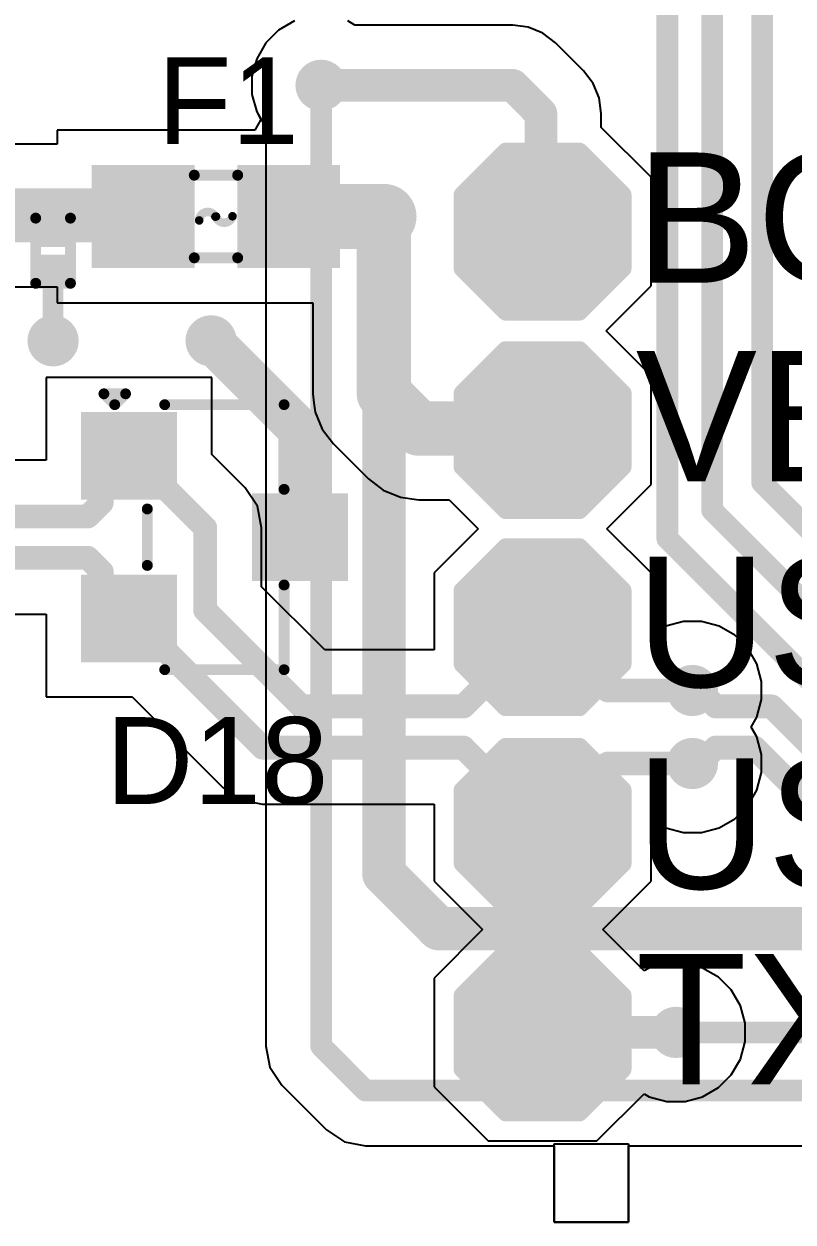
# Model space of a CAD drawing. Header units: millimetres. Extents: x -3 to 5437, y -3 to 5435.
# Drawn here: x 31.96 to 40.95, y 83.96 to 97.97 of the extents above; entities that cross this region are included whole.
import ezdxf

# ---------------------------------------------------------------- set-up
doc = ezdxf.new("R2010")
doc.units = ezdxf.units.MM
for name, color, linetype in [('BottomLayer', 5, 'Continuous'), ('BottomSolder', 6, 'Continuous'), ('TopLayer', 1, 'Continuous'), ('TopOverlay', 2, 'Continuous'), ('TopPaste', 8, 'Continuous'), ('TopSolder', 216, 'Continuous'), ('ViaHoleLayer', 16, 'Continuous')]:
    doc.layers.add(name, color=color, linetype=linetype)
doc.styles.add('Arial', font='', dxfattribs={"height": 0.2})
doc.styles.get('Arial').set_extended_font_data('Arial')

# ---------------------------------------------------------------- blocks, each defined once
blk = doc.blocks.new('T__________77')
at = {"layer": 'TopLayer'}
blk.add_hatch(color=1, dxfattribs=at).paths.add_polyline_path([(0.381, 0.762), (-0.381, 0.762), (-0.762, 0.381), (-0.762, -0.381), (-0.381, -0.762), (0.381, -0.762), (0.762, -0.381), (0.762, 0.381)])
at = {"layer": 'TopPaste'}
blk.add_hatch(color=8, dxfattribs=at).paths.add_polyline_path([(0.381, 0.762), (-0.381, 0.762), (-0.762, 0.381), (-0.762, -0.381), (-0.381, -0.762), (0.381, -0.762), (0.762, -0.381), (0.762, 0.381)])
at = {"layer": 'TopSolder'}
blk.add_hatch(color=216, dxfattribs=at).paths.add_polyline_path([(0.432, 0.864), (-0.432, 0.864), (-0.864, 0.432), (-0.864, -0.432), (-0.432, -0.864), (0.432, -0.864), (0.864, -0.432), (0.864, 0.432)])
at = {"layer": 'TopOverlay', "const_width": 0.2}
for points in [[(-0.94, 0.432), (-0.432, 0.94)], [(-0.432, 0.94), (0.432, 0.94)], [(0.432, 0.94), (0.94, 0.432)], [(-0.94, -0.432), (-0.94, 0.432)], [(0.94, -0.432), (0.94, 0.432)], [(-0.94, -0.432), (-0.432, -0.94)], [(0.432, -0.94), (0.94, -0.432)], [(-0.432, -0.94), (0.432, -0.94)]]:
    blk.add_lwpolyline(points, dxfattribs=at)
at = {"layer": 'TopOverlay', "const_width": 0.1}
for points in [[(-0.482, 0.94, 1), (-0.382, 0.94, 1)], [(-0.482, 0.94, 1), (-0.382, 0.94, 1)], [(0.382, 0.94, 1), (0.482, 0.94, 1)], [(0.382, 0.94, 1), (0.482, 0.94, 1)], [(-0.99, 0.432, 1), (-0.89, 0.432, 1)], [(-0.99, 0.432, 1), (-0.89, 0.432, 1)], [(0.89, 0.432, 1), (0.99, 0.432, 1)], [(0.89, 0.432, 1), (0.99, 0.432, 1)], [(-0.99, -0.432, 1), (-0.89, -0.432, 1)], [(-0.99, -0.432, 1), (-0.89, -0.432, 1)], [(0.89, -0.432, 1), (0.99, -0.432, 1)], [(0.89, -0.432, 1), (0.99, -0.432, 1)], [(-0.482, -0.94, 1), (-0.382, -0.94, 1)], [(-0.482, -0.94, 1), (-0.382, -0.94, 1)], [(0.382, -0.94, 1), (0.482, -0.94, 1)], [(0.382, -0.94, 1), (0.482, -0.94, 1)]]:
    blk.add_lwpolyline(points, format="xyb", close=True, dxfattribs=at)
blk = doc.blocks.new('T__________78')
at = {"layer": 'TopLayer'}
blk.add_hatch(color=1, dxfattribs=at).paths.add_polyline_path([(0.381, 0.762), (-0.381, 0.762), (-0.762, 0.381), (-0.762, -0.381), (-0.381, -0.762), (0.381, -0.762), (0.762, -0.381), (0.762, 0.381)])
at = {"layer": 'TopPaste'}
blk.add_hatch(color=8, dxfattribs=at).paths.add_polyline_path([(0.381, 0.762), (-0.381, 0.762), (-0.762, 0.381), (-0.762, -0.381), (-0.381, -0.762), (0.381, -0.762), (0.762, -0.381), (0.762, 0.381)])
at = {"layer": 'TopSolder'}
blk.add_hatch(color=216, dxfattribs=at).paths.add_polyline_path([(0.432, 0.864), (-0.432, 0.864), (-0.864, 0.432), (-0.864, -0.432), (-0.432, -0.864), (0.432, -0.864), (0.864, -0.432), (0.864, 0.432)])
at = {"layer": 'TopOverlay', "const_width": 0.2}
for points in [[(-0.94, 0.432), (-0.432, 0.94)], [(-0.432, 0.94), (0.432, 0.94)], [(0.432, 0.94), (0.94, 0.432)], [(-0.94, -0.432), (-0.94, 0.432)], [(0.94, -0.432), (0.94, 0.432)], [(-0.94, -0.432), (-0.432, -0.94)], [(0.432, -0.94), (0.94, -0.432)], [(-0.432, -0.94), (0.432, -0.94)]]:
    blk.add_lwpolyline(points, dxfattribs=at)
at = {"layer": 'TopOverlay', "const_width": 0.1}
for points in [[(-0.482, 0.94, 1), (-0.382, 0.94, 1)], [(-0.482, 0.94, 1), (-0.382, 0.94, 1)], [(0.382, 0.94, 1), (0.482, 0.94, 1)], [(0.382, 0.94, 1), (0.482, 0.94, 1)], [(-0.99, 0.432, 1), (-0.89, 0.432, 1)], [(-0.99, 0.432, 1), (-0.89, 0.432, 1)], [(0.89, 0.432, 1), (0.99, 0.432, 1)], [(0.89, 0.432, 1), (0.99, 0.432, 1)], [(-0.99, -0.432, 1), (-0.89, -0.432, 1)], [(-0.99, -0.432, 1), (-0.89, -0.432, 1)], [(0.89, -0.432, 1), (0.99, -0.432, 1)], [(0.89, -0.432, 1), (0.99, -0.432, 1)], [(-0.482, -0.94, 1), (-0.382, -0.94, 1)], [(-0.482, -0.94, 1), (-0.382, -0.94, 1)], [(0.382, -0.94, 1), (0.482, -0.94, 1)], [(0.382, -0.94, 1), (0.482, -0.94, 1)]]:
    blk.add_lwpolyline(points, format="xyb", close=True, dxfattribs=at)
blk = doc.blocks.new('T__________79')
at = {"layer": 'TopLayer'}
blk.add_hatch(color=1, dxfattribs=at).paths.add_polyline_path([(0.381, 0.762), (-0.381, 0.762), (-0.762, 0.381), (-0.762, -0.381), (-0.381, -0.762), (0.381, -0.762), (0.762, -0.381), (0.762, 0.381)])
at = {"layer": 'TopPaste'}
blk.add_hatch(color=8, dxfattribs=at).paths.add_polyline_path([(0.381, 0.762), (-0.381, 0.762), (-0.762, 0.381), (-0.762, -0.381), (-0.381, -0.762), (0.381, -0.762), (0.762, -0.381), (0.762, 0.381)])
at = {"layer": 'TopSolder'}
blk.add_hatch(color=216, dxfattribs=at).paths.add_polyline_path([(0.432, 0.864), (-0.432, 0.864), (-0.864, 0.432), (-0.864, -0.432), (-0.432, -0.864), (0.432, -0.864), (0.864, -0.432), (0.864, 0.432)])
at = {"layer": 'TopOverlay', "const_width": 0.2}
for points in [[(-0.94, 0.432), (-0.432, 0.94)], [(-0.432, 0.94), (0.432, 0.94)], [(0.432, 0.94), (0.94, 0.432)], [(-0.94, -0.432), (-0.94, 0.432)], [(0.94, -0.432), (0.94, 0.432)], [(-0.94, -0.432), (-0.432, -0.94)], [(0.432, -0.94), (0.94, -0.432)], [(-0.432, -0.94), (0.432, -0.94)]]:
    blk.add_lwpolyline(points, dxfattribs=at)
at = {"layer": 'TopOverlay', "const_width": 0.1}
for points in [[(-0.482, 0.94, 1), (-0.382, 0.94, 1)], [(-0.482, 0.94, 1), (-0.382, 0.94, 1)], [(0.382, 0.94, 1), (0.482, 0.94, 1)], [(0.382, 0.94, 1), (0.482, 0.94, 1)], [(-0.99, 0.432, 1), (-0.89, 0.432, 1)], [(-0.99, 0.432, 1), (-0.89, 0.432, 1)], [(0.89, 0.432, 1), (0.99, 0.432, 1)], [(0.89, 0.432, 1), (0.99, 0.432, 1)], [(-0.99, -0.432, 1), (-0.89, -0.432, 1)], [(-0.99, -0.432, 1), (-0.89, -0.432, 1)], [(0.89, -0.432, 1), (0.99, -0.432, 1)], [(0.89, -0.432, 1), (0.99, -0.432, 1)], [(-0.482, -0.94, 1), (-0.382, -0.94, 1)], [(-0.482, -0.94, 1), (-0.382, -0.94, 1)], [(0.382, -0.94, 1), (0.482, -0.94, 1)], [(0.382, -0.94, 1), (0.482, -0.94, 1)]]:
    blk.add_lwpolyline(points, format="xyb", close=True, dxfattribs=at)
blk = doc.blocks.new('T__________80')
at = {"layer": 'TopLayer'}
blk.add_hatch(color=1, dxfattribs=at).paths.add_polyline_path([(0.381, 0.762), (-0.381, 0.762), (-0.762, 0.381), (-0.762, -0.381), (-0.381, -0.762), (0.381, -0.762), (0.762, -0.381), (0.762, 0.381)])
at = {"layer": 'TopPaste'}
blk.add_hatch(color=8, dxfattribs=at).paths.add_polyline_path([(0.381, 0.762), (-0.381, 0.762), (-0.762, 0.381), (-0.762, -0.381), (-0.381, -0.762), (0.381, -0.762), (0.762, -0.381), (0.762, 0.381)])
at = {"layer": 'TopSolder'}
blk.add_hatch(color=216, dxfattribs=at).paths.add_polyline_path([(0.432, 0.864), (-0.432, 0.864), (-0.864, 0.432), (-0.864, -0.432), (-0.432, -0.864), (0.432, -0.864), (0.864, -0.432), (0.864, 0.432)])
at = {"layer": 'TopOverlay', "const_width": 0.2}
for points in [[(-0.94, 0.432), (-0.432, 0.94)], [(-0.432, 0.94), (0.432, 0.94)], [(0.432, 0.94), (0.94, 0.432)], [(-0.94, -0.432), (-0.94, 0.432)], [(0.94, -0.432), (0.94, 0.432)], [(-0.94, -0.432), (-0.432, -0.94)], [(0.432, -0.94), (0.94, -0.432)], [(-0.432, -0.94), (0.432, -0.94)]]:
    blk.add_lwpolyline(points, dxfattribs=at)
at = {"layer": 'TopOverlay', "const_width": 0.1}
for points in [[(-0.482, 0.94, 1), (-0.382, 0.94, 1)], [(-0.482, 0.94, 1), (-0.382, 0.94, 1)], [(0.382, 0.94, 1), (0.482, 0.94, 1)], [(0.382, 0.94, 1), (0.482, 0.94, 1)], [(-0.99, 0.432, 1), (-0.89, 0.432, 1)], [(-0.99, 0.432, 1), (-0.89, 0.432, 1)], [(0.89, 0.432, 1), (0.99, 0.432, 1)], [(0.89, 0.432, 1), (0.99, 0.432, 1)], [(-0.99, -0.432, 1), (-0.89, -0.432, 1)], [(-0.99, -0.432, 1), (-0.89, -0.432, 1)], [(0.89, -0.432, 1), (0.99, -0.432, 1)], [(0.89, -0.432, 1), (0.99, -0.432, 1)], [(-0.482, -0.94, 1), (-0.382, -0.94, 1)], [(-0.482, -0.94, 1), (-0.382, -0.94, 1)], [(0.382, -0.94, 1), (0.482, -0.94, 1)], [(0.382, -0.94, 1), (0.482, -0.94, 1)]]:
    blk.add_lwpolyline(points, format="xyb", close=True, dxfattribs=at)
blk = doc.blocks.new('T__________81')
at = {"layer": 'TopLayer'}
blk.add_hatch(color=1, dxfattribs=at).paths.add_polyline_path([(0.381, 0.762), (-0.381, 0.762), (-0.762, 0.381), (-0.762, -0.381), (-0.381, -0.762), (0.381, -0.762), (0.762, -0.381), (0.762, 0.381)])
at = {"layer": 'TopPaste'}
blk.add_hatch(color=8, dxfattribs=at).paths.add_polyline_path([(0.381, 0.762), (-0.381, 0.762), (-0.762, 0.381), (-0.762, -0.381), (-0.381, -0.762), (0.381, -0.762), (0.762, -0.381), (0.762, 0.381)])
at = {"layer": 'TopSolder'}
blk.add_hatch(color=216, dxfattribs=at).paths.add_polyline_path([(0.432, 0.864), (-0.432, 0.864), (-0.864, 0.432), (-0.864, -0.432), (-0.432, -0.864), (0.432, -0.864), (0.864, -0.432), (0.864, 0.432)])
at = {"layer": 'TopOverlay', "const_width": 0.2}
for points in [[(-0.94, 0.432), (-0.432, 0.94)], [(-0.432, 0.94), (0.432, 0.94)], [(0.432, 0.94), (0.94, 0.432)], [(-0.94, -0.432), (-0.94, 0.432)], [(0.94, -0.432), (0.94, 0.432)], [(-0.94, -0.432), (-0.432, -0.94)], [(0.432, -0.94), (0.94, -0.432)], [(-0.432, -0.94), (0.432, -0.94)]]:
    blk.add_lwpolyline(points, dxfattribs=at)
at = {"layer": 'TopOverlay', "const_width": 0.1}
for points in [[(-0.482, 0.94, 1), (-0.382, 0.94, 1)], [(-0.482, 0.94, 1), (-0.382, 0.94, 1)], [(0.382, 0.94, 1), (0.482, 0.94, 1)], [(0.382, 0.94, 1), (0.482, 0.94, 1)], [(-0.99, 0.432, 1), (-0.89, 0.432, 1)], [(-0.99, 0.432, 1), (-0.89, 0.432, 1)], [(0.89, 0.432, 1), (0.99, 0.432, 1)], [(0.89, 0.432, 1), (0.99, 0.432, 1)], [(-0.99, -0.432, 1), (-0.89, -0.432, 1)], [(-0.99, -0.432, 1), (-0.89, -0.432, 1)], [(0.89, -0.432, 1), (0.99, -0.432, 1)], [(0.89, -0.432, 1), (0.99, -0.432, 1)], [(-0.482, -0.94, 1), (-0.382, -0.94, 1)], [(-0.482, -0.94, 1), (-0.382, -0.94, 1)], [(0.382, -0.94, 1), (0.482, -0.94, 1)], [(0.382, -0.94, 1), (0.482, -0.94, 1)]]:
    blk.add_lwpolyline(points, format="xyb", close=True, dxfattribs=at)
blk = doc.blocks.new('F____0603_196')
at = {"layer": 'TopLayer'}
for points in [[(-0.35, -0.5), (-1.35, -0.5), (-1.35, 0.5), (-0.35, 0.5)], [(1.35, -0.5), (0.35, -0.5), (0.35, 0.5), (1.35, 0.5)]]:
    blk.add_hatch(color=1, dxfattribs=at).paths.add_polyline_path(points)
at = {"layer": 'TopPaste'}
for points in [[(-0.35, -0.5), (-1.35, -0.5), (-1.35, 0.5), (-0.35, 0.5)], [(1.35, -0.5), (0.35, -0.5), (0.35, 0.5), (1.35, 0.5)]]:
    blk.add_hatch(color=8, dxfattribs=at).paths.add_polyline_path(points)
at = {"layer": 'TopSolder'}
for points in [[(-0.248, -0.602), (-1.452, -0.602), (-1.452, 0.602), (-0.248, 0.602)], [(1.452, -0.602), (0.248, -0.602), (0.248, 0.602), (1.452, 0.602)]]:
    blk.add_hatch(color=216, dxfattribs=at).paths.add_polyline_path(points)
at = {"layer": 'TopOverlay', "const_width": 0.127}
for points in [[(0.254, 0.483), (-0.254, 0.483)], [(0.254, -0.483), (-0.254, -0.483)]]:
    blk.add_lwpolyline(points, dxfattribs=at)
at = {"layer": 'TopOverlay'}
for points, const_width in [([(-0.286, 0.483, 1), (-0.222, 0.483, 1)], 0.0635), ([(0.222, 0.483, 1), (0.286, 0.483, 1)], 0.0635), ([(-0.218, -0.003, 1), (-0.168, -0.003, 1)], 0.05), ([(-0.025, 0, 1), (0.025, 0, 1)], 0.05), ([(-0.018, 0.002, 1), (0.032, 0.002, 1)], 0.05), ([(0.171, 0.046, 1), (0.221, 0.046, 1)], 0.05), ([(-0.286, -0.483, 1), (-0.222, -0.483, 1)], 0.0635), ([(0.222, -0.483, 1), (0.286, -0.483, 1)], 0.0635)]:
    blk.add_lwpolyline(points, format="xyb", close=True, dxfattribs=dict(at, const_width=const_width))
at = {"layer": 'TopOverlay', "const_width": 0.1}
for points in [[(-0.193, -0.003, -0.770164), (0, 0)], [(0.196, 0.046, -0.784117), (0.007, 0.002)]]:
    blk.add_lwpolyline(points, format="xyb", dxfattribs=at)
blk = doc.blocks.new('S___23_198')
at = {"layer": 'TopLayer'}
for points in [[(-0.41, 1.46), (0.41, 1.46), (0.41, 0.54), (-0.41, 0.54)], [(-1.36, -0.54), (-0.54, -0.54), (-0.54, -1.46), (-1.36, -1.46)], [(0.54, -0.54), (1.36, -0.54), (1.36, -1.46), (0.54, -1.46)]]:
    blk.add_hatch(color=1, dxfattribs=at).paths.add_polyline_path(points)
at = {"layer": 'TopPaste'}
for points in [[(-0.41, 1.46), (0.41, 1.46), (0.41, 0.54), (-0.41, 0.54)], [(-1.36, -0.54), (-0.54, -0.54), (-0.54, -1.46), (-1.36, -1.46)], [(0.54, -0.54), (1.36, -0.54), (1.36, -1.46), (0.54, -1.46)]]:
    blk.add_hatch(color=8, dxfattribs=at).paths.add_polyline_path(points)
at = {"layer": 'TopSolder'}
for points in [[(-0.512, 1.562), (0.512, 1.562), (0.512, 0.438), (-0.512, 0.438)], [(-1.462, -0.438), (-0.438, -0.438), (-0.438, -1.562), (-1.462, -1.562)], [(0.438, -0.438), (1.462, -0.438), (1.462, -1.562), (0.438, -1.562)]]:
    blk.add_hatch(color=216, dxfattribs=at).paths.add_polyline_path(points)
at = {"layer": 'TopOverlay', "const_width": 0.127}
for points in [[(-1.549, -0.584), (-1.549, 0.813)], [(-0.559, 0.813), (-1.549, 0.813)], [(1.549, 0.813), (0.559, 0.813)], [(1.549, -0.584), (1.549, 0.813)], [(0.33, -0.787), (-0.33, -0.787)], [(-1.549, -1.168), (-1.676, -1.041)], [(-1.676, -1.295), (-1.676, -1.041)], [(-1.676, -1.295), (-1.549, -1.168)]]:
    blk.add_lwpolyline(points, dxfattribs=at)
at = {"layer": 'TopOverlay', "const_width": 0.0635}
for points in [[(-1.581, 0.813, 1), (-1.518, 0.813, 1)], [(-1.581, 0.813, 1), (-1.518, 0.813, 1)], [(-0.591, 0.813, 1), (-0.527, 0.813, 1)], [(0.527, 0.813, 1), (0.591, 0.813, 1)], [(1.518, 0.813, 1), (1.581, 0.813, 1)], [(1.518, 0.813, 1), (1.581, 0.813, 1)], [(-1.581, -0.584, 1), (-1.518, -0.584, 1)], [(1.518, -0.584, 1), (1.581, -0.584, 1)], [(-0.362, -0.787, 1), (-0.298, -0.787, 1)], [(0.298, -0.787, 1), (0.362, -0.787, 1)], [(-1.708, -1.041, 1), (-1.645, -1.041, 1)], [(-1.708, -1.041, 1), (-1.645, -1.041, 1)], [(-1.581, -1.168, 1), (-1.518, -1.168, 1)], [(-1.581, -1.168, 1), (-1.518, -1.168, 1)], [(-1.708, -1.295, 1), (-1.645, -1.295, 1)], [(-1.708, -1.295, 1), (-1.645, -1.295, 1)]]:
    blk.add_lwpolyline(points, format="xyb", close=True, dxfattribs=at)
blk = doc.blocks.new('DSN0603_2_199')
at = {"layer": 'TopLayer'}
for points in [[(-0.3, 0.12), (-0.1, 0.12), (-0.1, -0.12), (-0.3, -0.12)], [(0.1, 0.12), (0.3, 0.12), (0.3, -0.12), (0.1, -0.12)]]:
    blk.add_hatch(color=1, dxfattribs=at).paths.add_polyline_path(points)
at = {"layer": 'TopPaste'}
for points in [[(-0.3, 0.12), (-0.1, 0.12), (-0.1, -0.12), (-0.3, -0.12)], [(0.1, 0.12), (0.3, 0.12), (0.3, -0.12), (0.1, -0.12)]]:
    blk.add_hatch(color=8, dxfattribs=at).paths.add_polyline_path(points)
at = {"layer": 'TopSolder'}
for points in [[(-0.355, 0.175), (-0.045, 0.175), (-0.045, -0.175), (-0.355, -0.175)], [(0.045, 0.175), (0.355, 0.175), (0.355, -0.175), (0.045, -0.175)]]:
    blk.add_hatch(color=216, dxfattribs=at).paths.add_polyline_path(points)
at = {"layer": 'TopOverlay', "const_width": 0.127}
for points in [[(-0.381, 0.203), (0.381, 0.203)], [(-0.381, 0.203), (-0.381, -0.203)], [(0.381, 0.203), (0.381, -0.203)], [(-0.381, -0.203), (0.381, -0.203)]]:
    blk.add_lwpolyline(points, dxfattribs=at)
at = {"layer": 'TopOverlay', "const_width": 0.0635}
for points in [[(-0.413, 0.203, 1), (-0.349, 0.203, 1)], [(-0.413, 0.203, 1), (-0.349, 0.203, 1)], [(0.349, 0.203, 1), (0.413, 0.203, 1)], [(0.349, 0.203, 1), (0.413, 0.203, 1)], [(-0.413, -0.203, 1), (-0.349, -0.203, 1)], [(-0.413, -0.203, 1), (-0.349, -0.203, 1)], [(0.349, -0.203, 1), (0.413, -0.203, 1)], [(0.349, -0.203, 1), (0.413, -0.203, 1)]]:
    blk.add_lwpolyline(points, format="xyb", close=True, dxfattribs=at)

msp = doc.modelspace()

# ---------------------------------------------------------------- hatches: boundary and pattern name
at = {"layer": 'BottomLayer'}
h = msp.add_hatch(color=5, dxfattribs=at)
edge = h.paths.add_edge_path()
edge.add_arc((35.433, 97.257), 0.3, 0, 360)
h = msp.add_hatch(color=5, dxfattribs=at)
edge = h.paths.add_edge_path()
edge.add_arc((36.168, 95.723), 0.3, 0, 360)
h = msp.add_hatch(color=5, dxfattribs=at)
edge = h.paths.add_edge_path()
edge.add_arc((32.299, 94.269), 0.3, 0, 360)
h = msp.add_hatch(color=5, dxfattribs=at)
edge = h.paths.add_edge_path()
edge.add_arc((34.147, 94.269), 0.3, 0, 360)
h = msp.add_hatch(color=5, dxfattribs=at)
edge = h.paths.add_edge_path()
edge.add_arc((39.776, 90.18), 0.3, 0, 360)
h = msp.add_hatch(color=5, dxfattribs=at)
edge = h.paths.add_edge_path()
edge.add_arc((39.776, 89.326), 0.3, 0, 360)
h = msp.add_hatch(color=5, dxfattribs=at)
edge = h.paths.add_edge_path()
edge.add_arc((39.584, 86.182), 0.3, 0, 360)
at = {"layer": 'BottomSolder'}
h = msp.add_hatch(color=6, dxfattribs=at)
edge = h.paths.add_edge_path()
edge.add_arc((36.168, 95.723), 0.15, 0, 360)
h = msp.add_hatch(color=6, dxfattribs=at)
edge = h.paths.add_edge_path()
edge.add_arc((32.299, 94.269), 0.15, 0, 360)
at = {"layer": 'TopLayer'}
h = msp.add_hatch(color=1, dxfattribs=at)
edge = h.paths.add_edge_path()
edge.add_arc((35.433, 97.257), 0.3, 0, 360)
for points in [[(28.844, 95.42), (33.854, 95.42), (33.854, 96.051), (28.844, 96.051)], [(32.179, 94.269), (32.419, 94.269), (32.419, 95.123), (32.179, 95.123)]]:
    msp.add_hatch(color=1, dxfattribs=at).paths.add_polyline_path(points)
h = msp.add_hatch(color=1, dxfattribs=at)
edge = h.paths.add_edge_path()
edge.add_arc((36.168, 95.723), 0.3, 0, 360)
h = msp.add_hatch(color=1, dxfattribs=at)
edge = h.paths.add_edge_path()
edge.add_arc((32.299, 94.269), 0.3, 0, 360)
h = msp.add_hatch(color=1, dxfattribs=at)
edge = h.paths.add_edge_path()
edge.add_arc((34.147, 94.269), 0.3, 0, 360)
h = msp.add_hatch(color=1, dxfattribs=at)
edge = h.paths.add_edge_path()
edge.add_arc((39.776, 90.18), 0.3, 0, 360)
h = msp.add_hatch(color=1, dxfattribs=at)
edge = h.paths.add_edge_path()
edge.add_arc((39.776, 89.326), 0.3, 0, 360)
h = msp.add_hatch(color=1, dxfattribs=at)
edge = h.paths.add_edge_path()
edge.add_arc((39.584, 86.182), 0.3, 0, 360)
at = {"layer": 'TopSolder'}
h = msp.add_hatch(color=216, dxfattribs=at)
edge = h.paths.add_edge_path()
edge.add_arc((36.168, 95.723), 0.15, 0, 360)
h = msp.add_hatch(color=216, dxfattribs=at)
edge = h.paths.add_edge_path()
edge.add_arc((32.299, 94.269), 0.15, 0, 360)
at = {"layer": 'ViaHoleLayer'}
h = msp.add_hatch(color=16, dxfattribs=at)
edge = h.paths.add_edge_path()
edge.add_arc((35.433, 97.257), 0.15, 0, 360)
h = msp.add_hatch(color=16, dxfattribs=at)
edge = h.paths.add_edge_path()
edge.add_arc((36.168, 95.723), 0.15, 0, 360)
h = msp.add_hatch(color=16, dxfattribs=at)
edge = h.paths.add_edge_path()
edge.add_arc((32.299, 94.269), 0.15, 0, 360)
h = msp.add_hatch(color=16, dxfattribs=at)
edge = h.paths.add_edge_path()
edge.add_arc((34.147, 94.269), 0.15, 0, 360)
h = msp.add_hatch(color=16, dxfattribs=at)
edge = h.paths.add_edge_path()
edge.add_arc((39.776, 90.18), 0.15, 0, 360)
h = msp.add_hatch(color=16, dxfattribs=at)
edge = h.paths.add_edge_path()
edge.add_arc((39.776, 89.326), 0.15, 0, 360)
h = msp.add_hatch(color=16, dxfattribs=at)
edge = h.paths.add_edge_path()
edge.add_arc((39.584, 86.182), 0.15, 0, 360)

# ---------------------------------------------------------------- linework, layer by layer
at = {"layer": 'BottomLayer'}
for p, q in [((35.084, 97.988), (34.937, 97.903)), ((34.937, 97.903), (34.786, 97.753)), ((34.786, 97.753), (34.68, 97.568)), ((34.68, 97.568), (34.625, 97.363)), ((34.625, 97.363), (34.625, 97.15)), ((34.625, 97.15), (34.68, 96.945)), ((34.68, 96.945), (34.786, 96.762)), ((34.786, 96.762), (34.786, 86.022)), ((34.786, 86.022), (34.835, 85.774)), ((34.835, 85.774), (34.975, 85.564)), ((34.975, 85.564), (35.496, 85.043)), ((35.496, 85.043), (35.706, 84.903)), ((35.706, 84.903), (35.954, 84.854)), ((35.954, 84.854), (38.158, 84.854)), ((38.158, 83.964), (38.158, 84.878)), ((38.158, 84.878), (39.027, 84.878)), ((38.158, 84.854), (38.158, 83.964)), ((39.027, 84.878), (39.027, 83.964)), ((39.027, 83.964), (39.027, 84.854)), ((39.027, 84.854), (63.81, 84.854)), ((39.027, 83.964), (38.158, 83.964)), ((38.158, 83.964), (39.027, 83.964))]:
    msp.add_line(p, q, dxfattribs=at)
for points, const_width in [([(40.592, 92.611), (40.592, 101.263)], 0.254), ([(40.006, 92.289), (40.006, 100.482)], 0.254), ([(39.483, 91.956), (39.483, 99.655)], 0.254), ([(35.433, 86.022), (35.433, 97.257)], 0.254), ([(36.168, 88.037), (36.168, 95.723)], 0.508), ([(40.592, 92.611), (41.713, 91.491)], 0.254), ([(40.006, 92.289), (42.556, 89.739)], 0.254), ([(39.483, 91.956), (42.387, 89.052)], 0.254), ([(39.776, 90.18), (39.863, 90.18)], 0.279), ([(39.863, 90.18), (40.049, 89.994)], 0.279), ([(40.049, 89.994), (40.702, 89.994)], 0.279), ([(40.702, 89.994), (42.093, 88.603)], 0.279), ([(39.863, 89.326), (40.049, 89.512)], 0.279), ([(40.049, 89.512), (40.502, 89.512)], 0.279), ([(40.502, 89.512), (41.893, 88.121)], 0.279), ([(39.776, 89.326), (39.863, 89.326)], 0.279), ([(36.168, 88.037), (36.809, 87.395)], 0.508), ([(36.809, 87.395), (53.067, 87.395)], 0.508), ([(39.584, 86.182), (53.242, 86.182)], 0.254), ([(35.433, 86.022), (35.954, 85.501)], 0.254), ([(35.954, 85.501), (63.81, 85.501)], 0.254)]:
    msp.add_lwpolyline(points, dxfattribs=dict(at, const_width=const_width))
for points, const_width in [([(35.37, 97.257, 1), (35.496, 97.257, 1)], 0.127), ([(36.041, 95.723, 1), (36.295, 95.723, 1)], 0.254), ([(40.529, 92.611, 1), (40.656, 92.611, 1)], 0.127), ([(40.529, 92.611, 1), (40.656, 92.611, 1)], 0.127), ([(39.943, 92.289, 1), (40.07, 92.289, 1)], 0.127), ([(39.943, 92.289, 1), (40.07, 92.289, 1)], 0.127), ([(39.419, 91.956, 1), (39.546, 91.956, 1)], 0.127), ([(39.419, 91.956, 1), (39.546, 91.956, 1)], 0.127), ([(39.707, 90.18, 1), (39.846, 90.18, 1)], 0.14), ([(39.793, 90.18, 1), (39.933, 90.18, 1)], 0.14), ([(39.793, 90.18, 1), (39.933, 90.18, 1)], 0.14), ([(39.979, 89.994, 1), (40.119, 89.994, 1)], 0.14), ([(39.979, 89.994, 1), (40.119, 89.994, 1)], 0.14), ([(40.632, 89.994, 1), (40.772, 89.994, 1)], 0.14), ([(40.632, 89.994, 1), (40.772, 89.994, 1)], 0.14), ([(39.979, 89.512, 1), (40.119, 89.512, 1)], 0.14), ([(39.979, 89.512, 1), (40.119, 89.512, 1)], 0.14), ([(40.432, 89.512, 1), (40.572, 89.512, 1)], 0.14), ([(40.432, 89.512, 1), (40.572, 89.512, 1)], 0.14), ([(39.707, 89.326, 1), (39.846, 89.326, 1)], 0.14), ([(39.793, 89.326, 1), (39.933, 89.326, 1)], 0.14), ([(39.793, 89.326, 1), (39.933, 89.326, 1)], 0.14), ([(36.041, 88.037, 1), (36.295, 88.037, 1)], 0.254), ([(36.041, 88.037, 1), (36.295, 88.037, 1)], 0.254), ([(36.682, 87.395, 1), (36.936, 87.395, 1)], 0.254), ([(36.682, 87.395, 1), (36.936, 87.395, 1)], 0.254), ([(39.521, 86.182, 1), (39.648, 86.182, 1)], 0.127), ([(35.37, 86.022, 1), (35.496, 86.022, 1)], 0.127), ([(35.37, 86.022, 1), (35.496, 86.022, 1)], 0.127), ([(35.89, 85.501, 1), (36.017, 85.501, 1)], 0.127), ([(35.89, 85.501, 1), (36.017, 85.501, 1)], 0.127)]:
    msp.add_lwpolyline(points, format="xyb", close=True, dxfattribs=dict(at, const_width=const_width))
at = {"layer": 'TopLayer'}
for p, q in [((35.121, 98.01), (34.937, 97.903)), ((35.829, 97.961), (35.745, 98.01)), ((37.675, 97.961), (35.829, 97.961)), ((37.857, 97.937), (37.675, 97.961)), ((38.027, 97.867), (37.857, 97.937)), ((34.937, 97.903), (34.786, 97.753)), ((38.173, 97.755), (38.027, 97.867)), ((34.786, 97.753), (34.68, 97.568)), ((38.503, 97.425), (38.173, 97.755)), ((34.68, 97.568), (34.625, 97.363)), ((38.615, 97.279), (38.503, 97.425)), ((34.625, 97.363), (34.625, 97.15)), ((38.685, 97.109), (38.615, 97.279)), ((34.625, 97.15), (34.68, 96.945)), ((38.709, 96.926), (38.685, 97.109)), ((34.73, 96.858), (34.657, 96.731)), ((34.68, 96.945), (34.73, 96.858)), ((38.709, 96.765), (38.709, 96.926)), ((34.657, 96.731), (32.346, 96.731)), ((32.346, 96.731), (32.346, 96.569)), ((39.294, 96.181), (38.709, 96.765)), ((32.346, 96.569), (29.848, 96.569)), ((39.294, 94.911), (39.294, 96.181)), ((29.873, 94.902), (32.346, 94.902)), ((32.346, 94.902), (32.346, 94.715)), ((38.768, 94.385), (39.294, 94.911)), ((32.346, 94.715), (35.335, 94.715)), ((35.335, 94.715), (35.335, 93.651)), ((39.294, 93.86), (38.768, 94.385)), ((34.156, 93.841), (32.22, 93.841)), ((32.22, 93.841), (32.22, 92.875)), ((34.156, 92.939), (34.156, 93.841)), ((39.294, 92.59), (39.294, 93.86)), ((35.335, 93.651), (35.35, 93.544)), ((35.35, 93.544), (35.364, 93.436)), ((35.364, 93.436), (35.447, 93.235)), ((35.447, 93.235), (35.579, 93.063)), ((35.579, 93.063), (35.987, 92.655)), ((34.544, 92.551), (34.156, 92.939)), ((32.22, 92.875), (31.384, 92.875)), ((35.987, 92.655), (36.16, 92.522)), ((34.688, 92.337), (34.544, 92.551)), ((36.16, 92.522), (36.361, 92.439)), ((38.777, 92.072), (39.294, 92.59)), ((34.738, 92.084), (34.688, 92.337)), ((36.361, 92.439), (36.576, 92.411)), ((36.576, 92.411), (36.933, 92.411)), ((36.933, 92.411), (37.271, 92.072)), ((34.738, 91.394), (34.738, 92.084)), ((37.271, 92.072), (36.754, 91.555)), ((39.294, 91.555), (38.777, 92.072)), ((36.754, 91.555), (36.754, 90.655)), ((39.294, 90.981), (39.294, 91.555)), ((35.477, 90.655), (34.738, 91.394)), ((31.587, 91.072), (32.22, 91.072)), ((32.22, 91.072), (32.22, 90.105)), ((39.421, 90.908), (39.294, 90.981)), ((39.465, 90.933), (39.421, 90.908)), ((39.67, 90.988), (39.465, 90.933)), ((39.883, 90.988), (39.67, 90.988)), ((40.088, 90.933), (39.883, 90.988)), ((40.273, 90.827), (40.088, 90.933)), ((40.423, 90.676), (40.273, 90.827)), ((36.754, 90.655), (35.477, 90.655)), ((40.529, 90.492), (40.423, 90.676)), ((40.584, 90.287), (40.529, 90.492)), ((40.584, 90.074), (40.584, 90.287)), ((32.22, 90.105), (33.222, 90.105)), ((33.222, 90.105), (34.283, 89.045)), ((40.529, 89.868), (40.584, 90.074)), ((40.463, 89.753), (40.529, 89.868)), ((40.529, 89.638), (40.463, 89.753)), ((40.584, 89.433), (40.529, 89.638)), ((40.584, 89.22), (40.584, 89.433)), ((40.529, 89.014), (40.584, 89.22)), ((34.283, 89.045), (34.497, 88.902)), ((40.423, 88.83), (40.529, 89.014)), ((34.497, 88.902), (34.75, 88.851)), ((34.75, 88.851), (36.754, 88.851)), ((36.754, 88.851), (36.754, 87.951)), ((40.273, 88.68), (40.423, 88.83)), ((39.294, 88.525), (39.421, 88.598)), ((39.421, 88.598), (39.465, 88.573)), ((39.465, 88.573), (39.67, 88.518)), ((39.883, 88.518), (40.088, 88.573)), ((40.088, 88.573), (40.273, 88.68)), ((39.294, 87.951), (39.294, 88.525)), ((39.67, 88.518), (39.883, 88.518)), ((36.754, 87.951), (37.321, 87.384)), ((38.727, 87.384), (39.294, 87.951)), ((37.321, 87.384), (36.754, 86.817)), ((39.211, 86.9), (38.727, 87.384)), ((39.272, 86.935), (39.211, 86.9)), ((39.478, 86.99), (39.272, 86.935)), ((39.691, 86.99), (39.478, 86.99)), ((39.896, 86.935), (39.691, 86.99)), ((40.08, 86.829), (39.896, 86.935)), ((36.754, 86.817), (36.754, 85.547)), ((40.231, 86.678), (40.08, 86.829)), ((40.337, 86.494), (40.231, 86.678)), ((40.392, 86.289), (40.337, 86.494)), ((40.392, 86.076), (40.392, 86.289)), ((40.337, 85.87), (40.392, 86.076)), ((40.231, 85.686), (40.337, 85.87)), ((40.08, 85.536), (40.231, 85.686)), ((36.754, 85.547), (37.389, 84.912)), ((38.659, 84.912), (39.211, 85.465)), ((39.211, 85.465), (39.272, 85.429)), ((39.896, 85.429), (40.08, 85.536)), ((39.272, 85.429), (39.478, 85.374)), ((39.478, 85.374), (39.691, 85.374)), ((39.691, 85.374), (39.896, 85.429)), ((37.389, 84.912), (38.659, 84.912))]:
    msp.add_line(p, q, dxfattribs=at)
for points, const_width in [([(35.433, 97.257), (37.675, 97.257)], 0.381), ([(37.675, 97.257), (38.005, 96.926)], 0.381), ([(38.005, 95.565), (38.005, 96.926)], 0.381), ([(35.054, 95.723), (36.168, 95.723)], 0.762), ([(36.168, 93.651), (36.168, 95.723)], 0.635), ([(38.005, 95.565), (38.024, 95.546)], 0.254), ([(34.147, 94.269), (35.188, 93.228)], 0.508), ([(36.168, 93.651), (36.576, 93.243)], 0.635), ([(35.188, 91.973), (35.188, 93.228)], 0.508), ([(36.576, 93.243), (38.005, 93.243)], 0.635), ([(38.005, 93.243), (38.024, 93.225)], 0.254), ([(32.868, 92.653), (33.138, 92.923)], 0.279), ([(33.138, 92.923), (33.238, 92.923)], 0.279), ([(33.238, 92.923), (34.077, 92.084)], 0.279), ([(32.868, 92.378), (32.868, 92.653)], 0.279), ([(32.704, 92.215), (32.868, 92.378)], 0.279), ([(31.384, 92.215), (32.704, 92.215)], 0.279), ([(34.077, 91.12), (34.077, 92.084)], 0.279), ([(31.584, 91.732), (32.704, 91.732)], 0.279), ([(32.704, 91.732), (32.868, 91.568)], 0.279), ([(32.868, 91.294), (32.868, 91.568)], 0.279), ([(32.868, 91.294), (33.336, 90.826)], 0.279), ([(34.077, 91.12), (35.203, 89.994)], 0.279), ([(33.336, 90.826), (33.436, 90.826)], 0.279), ([(33.436, 90.826), (34.75, 89.512)], 0.279), ([(37.098, 89.994), (38.024, 90.92)], 0.279), ([(38.024, 90.92), (38.048, 90.92)], 0.279), ([(38.048, 90.92), (38.788, 90.18)], 0.279), ([(38.788, 90.18), (39.776, 90.18)], 0.279), ([(35.203, 89.994), (37.098, 89.994)], 0.279), ([(34.75, 89.512), (37.098, 89.512)], 0.279), ([(37.098, 89.512), (38.024, 88.586)], 0.279), ([(38.048, 88.586), (38.788, 89.326)], 0.279), ([(38.788, 89.326), (39.776, 89.326)], 0.279), ([(38.024, 88.586), (38.048, 88.586)], 0.279), ([(38.024, 86.182), (39.584, 86.182)], 0.381)]:
    msp.add_lwpolyline(points, dxfattribs=dict(at, const_width=const_width))
for points, const_width in [([(35.338, 97.257, 1), (35.528, 97.257, 1)], 0.191), ([(37.58, 97.257, 1), (37.77, 97.257, 1)], 0.191), ([(37.58, 97.257, 1), (37.77, 97.257, 1)], 0.191), ([(37.91, 96.926, 1), (38.1, 96.926, 1)], 0.191), ([(37.91, 96.926, 1), (38.1, 96.926, 1)], 0.191), ([(34.863, 95.723, 1), (35.244, 95.723, 1)], 0.381), ([(35.978, 95.723, 1), (36.359, 95.723, 1)], 0.381), ([(36.009, 95.723, 1), (36.327, 95.723, 1)], 0.318), ([(37.91, 95.565, 1), (38.1, 95.565, 1)], 0.191), ([(37.941, 95.565, 1), (38.068, 95.565, 1)], 0.127), ([(37.96, 95.546, 1), (38.087, 95.546, 1)], 0.127), ([(34.02, 94.269, 1), (34.274, 94.269, 1)], 0.254), ([(36.009, 93.651, 1), (36.327, 93.651, 1)], 0.318), ([(36.009, 93.651, 1), (36.327, 93.651, 1)], 0.318), ([(35.061, 93.228, 1), (35.315, 93.228, 1)], 0.254), ([(35.061, 93.228, 1), (35.315, 93.228, 1)], 0.254), ([(36.417, 93.243, 1), (36.735, 93.243, 1)], 0.318), ([(36.417, 93.243, 1), (36.735, 93.243, 1)], 0.318), ([(37.846, 93.243, 1), (38.164, 93.243, 1)], 0.318), ([(37.941, 93.243, 1), (38.068, 93.243, 1)], 0.127), ([(37.96, 93.225, 1), (38.087, 93.225, 1)], 0.127), ([(33.069, 92.923, 1), (33.208, 92.923, 1)], 0.14), ([(33.069, 92.923, 1), (33.208, 92.923, 1)], 0.14), ([(33.169, 92.923, 1), (33.308, 92.923, 1)], 0.14), ([(33.169, 92.923, 1), (33.308, 92.923, 1)], 0.14), ([(32.798, 92.653, 1), (32.938, 92.653, 1)], 0.14), ([(32.798, 92.653, 1), (32.938, 92.653, 1)], 0.14), ([(32.798, 92.378, 1), (32.938, 92.378, 1)], 0.14), ([(32.798, 92.378, 1), (32.938, 92.378, 1)], 0.14), ([(32.635, 92.215, 1), (32.774, 92.215, 1)], 0.14), ([(32.635, 92.215, 1), (32.774, 92.215, 1)], 0.14), ([(34.008, 92.084, 1), (34.147, 92.084, 1)], 0.14), ([(34.008, 92.084, 1), (34.147, 92.084, 1)], 0.14), ([(35.061, 91.973, 1), (35.315, 91.973, 1)], 0.254), ([(32.635, 91.732, 1), (32.774, 91.732, 1)], 0.14), ([(32.635, 91.732, 1), (32.774, 91.732, 1)], 0.14), ([(32.798, 91.568, 1), (32.938, 91.568, 1)], 0.14), ([(32.798, 91.568, 1), (32.938, 91.568, 1)], 0.14), ([(32.798, 91.294, 1), (32.938, 91.294, 1)], 0.14), ([(32.798, 91.294, 1), (32.938, 91.294, 1)], 0.14), ([(34.008, 91.12, 1), (34.147, 91.12, 1)], 0.14), ([(34.008, 91.12, 1), (34.147, 91.12, 1)], 0.14), ([(33.266, 90.826, 1), (33.405, 90.826, 1)], 0.14), ([(33.266, 90.826, 1), (33.405, 90.826, 1)], 0.14), ([(33.366, 90.826, 1), (33.505, 90.826, 1)], 0.14), ([(33.366, 90.826, 1), (33.505, 90.826, 1)], 0.14), ([(37.954, 90.92, 1), (38.094, 90.92, 1)], 0.14), ([(37.954, 90.92, 1), (38.094, 90.92, 1)], 0.14), ([(37.978, 90.92, 1), (38.118, 90.92, 1)], 0.14), ([(37.978, 90.92, 1), (38.118, 90.92, 1)], 0.14), ([(38.718, 90.18, 1), (38.858, 90.18, 1)], 0.14), ([(38.718, 90.18, 1), (38.858, 90.18, 1)], 0.14), ([(39.707, 90.18, 1), (39.846, 90.18, 1)], 0.14), ([(35.133, 89.994, 1), (35.273, 89.994, 1)], 0.14), ([(35.133, 89.994, 1), (35.273, 89.994, 1)], 0.14), ([(37.028, 89.994, 1), (37.168, 89.994, 1)], 0.14), ([(37.028, 89.994, 1), (37.168, 89.994, 1)], 0.14), ([(34.68, 89.512, 1), (34.82, 89.512, 1)], 0.14), ([(34.68, 89.512, 1), (34.82, 89.512, 1)], 0.14), ([(37.028, 89.512, 1), (37.168, 89.512, 1)], 0.14), ([(37.028, 89.512, 1), (37.168, 89.512, 1)], 0.14), ([(38.718, 89.326, 1), (38.858, 89.326, 1)], 0.14), ([(38.718, 89.326, 1), (38.858, 89.326, 1)], 0.14), ([(39.707, 89.326, 1), (39.846, 89.326, 1)], 0.14), ([(37.954, 88.586, 1), (38.094, 88.586, 1)], 0.14), ([(37.954, 88.586, 1), (38.094, 88.586, 1)], 0.14), ([(37.978, 88.586, 1), (38.118, 88.586, 1)], 0.14), ([(37.978, 88.586, 1), (38.118, 88.586, 1)], 0.14), ([(37.929, 86.182, 1), (38.119, 86.182, 1)], 0.191), ([(39.489, 86.182, 1), (39.679, 86.182, 1)], 0.191)]:
    msp.add_lwpolyline(points, format="xyb", close=True, dxfattribs=dict(at, const_width=const_width))

# ---------------------------------------------------------------- block references
for name, p in [('T__________81', (38.024, 95.546)), ('T__________77', (38.024, 93.225)), ('T__________78', (38.024, 90.92)), ('T__________79', (38.024, 88.586)), ('T__________80', (38.024, 86.182))]:
    msp.add_blockref(name, p)
for name, p, rotation in [('F____0603_196', (34.204, 95.723), 180), ('DSN0603_2_199', (32.299, 95.323), 90), ('S___23_198', (34.188, 91.973), 270)]:
    msp.add_blockref(name, p, dxfattribs=dict(rotation=rotation))

# ---------------------------------------------------------------- texts
at = {"layer": 'TopOverlay', "style": 'Arial'}
for s, p in [('F1', (33.519, 96.57)), ('D18', (32.915, 88.853))]:
    msp.add_text(s, height=1.016, dxfattribs=at).set_placement(p)
for s, p in [('BOOT', (39.113, 94.948)), ('VBUS', (39.113, 92.627)), ('USB N', (39.113, 90.221)), ('USB P', (39.113, 87.862)), ('TX', (39.113, 85.573))]:
    msp.add_text(s, height=1.524, rotation=360, dxfattribs=at).set_placement(p)

doc.saveas('drawing.dxf')
